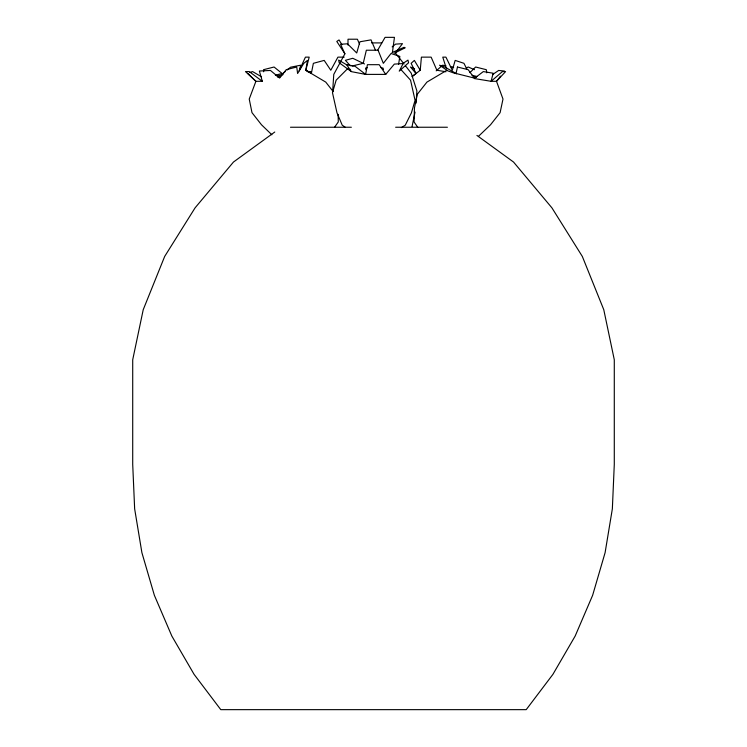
<?xml version="1.0" encoding="UTF-8"?>
<svg xmlns="http://www.w3.org/2000/svg" width="747" height="747" viewBox="0 0 747 747"><rect width="100%" height="100%" fill="white"/><g stroke="black" fill="none" stroke-linecap="round" stroke-linejoin="round"><path stroke-width="1.12" d="M347.971 45.044L348.018 39.218L357.393 39.218L359.568 44.26M332.686 91.115L333.769 74.392L344.909 53.793L340.557 44.278L347.467 43.802L356.721 52.981L359.923 41.767L371.016 39.871L375.508 50.32M416.088 103.142L416.882 90.882L411.223 73.15L405.472 65.82M412.167 76.521L420.244 70.246L421.401 57.136L431.14 57.136L436.892 70.246L445.978 71.768M392.436 52.411L394.444 37.35L385.078 37.35L377.562 50.404M398.599 64.317L399.841 56.408L391.026 53.495L383.332 63.336L378.094 50.226L366.347 50.226L363.229 63.336L351.977 66.035M333.218 91.61L325.757 82.105L305.812 70.246L307.465 60.404L303.796 63.318L297.614 73.486L296.736 67.015L286.204 69.695L279.602 78.061L270.461 70.451L259.368 71.021L262.328 81.302L255.904 81.302L245.446 71.581L249.199 71.581L262.328 81.302M412.045 126.607L415.033 112.078M299.23 70.862L300.677 65.194L290.527 67.221L287.063 70.069M305.812 70.246L309.193 57.136L305.439 57.136L299.388 70.246M334.479 127.364L338.279 121.957L338.139 114.338M500.471 76.157L496.512 81.302L491.096 81.302L474.224 78.528L483.309 71.591L493.169 73.215L491.096 81.302L502.432 71.581L505.598 71.581L496.512 81.302L502.992 99.062L500.107 112.657L490.536 124.768L478.491 136.318M385.732 74.392L379.168 64.681L367.412 64.681L365.628 74.392L355.096 66.306L346.701 64.681L351.267 71.619L365.628 74.392L385.732 74.392L394.323 64.111L403.147 63.542L399.234 71.152L408.562 62.785L407.983 60.105L402.67 63.635M348.13 68.173L336.15 80.162L332.471 92.703L337 112.89L342.238 125.207L345.133 127.139M469.9 72.674L475.634 67.015L486.334 69.695L486.727 72.832M436.183 70.862L442.644 65.194L445.95 65.801M282.73 73.617L285.326 71.488M392.156 46.893L395.574 44.138L402.484 43.662L395.415 52.981L404.043 63.981M412.344 76.343L416.032 73.486L411.139 63.318L414.37 60.404L420.244 70.246M274.765 132.023L233.466 162.043L195.079 207.853L164.676 256.436L143.228 309.697L132.714 359.755L132.714 464.41L134.647 508.828L141.902 552.677L154.368 595.303L171.847 636.071L194.099 674.373L220.785 709.65L526.215 709.65L552.901 674.373L575.153 636.071L592.632 595.303L605.098 552.677L612.353 508.828L614.286 464.41L614.286 359.755L603.772 309.697L582.324 256.436L551.921 207.853L513.534 162.043L476.922 135.431M493.029 74.252L498.66 70.451L504.44 71.021M401.363 127.606L405.248 125.207L411.392 112.89L415.071 100.35L410.551 80.162L400.551 69.126M446.902 70.246L426.929 82.105L417.358 94.206L414.473 107.801L414.071 121.957L417.806 127.364M466.221 68.089L468.229 67.015L474.476 69.695M394.08 53.289L405.229 47.78L404.034 47.332L392.026 52.598M249.563 72.562L252.589 71.591L261.543 76.792M275.363 75.204L282.114 73.486L274.065 67.015L263.532 69.695L263.672 71.787M277.062 76.026L283.048 74.635M367.44 67.65L365.535 68.108L365.862 69.62M277.651 77.1L280.695 76.53M344.171 57.136L337.924 57.136L330.8 70.246L324.189 60.404L313.367 63.318L311.34 73.486L305.831 69.957M307.064 71.581L311.228 71.581M290.471 127.242L351.361 127.242M395.639 127.242L447.406 127.242M371.595 42.887L381.773 42.924M450.348 66.614L453.653 67.221M473.346 76.717L476.306 77.286M380.989 67.65L383.099 68.108L383.426 69.62M472.057 75.27L477.09 76.53M455.362 73.561L447.808 70.862L439.535 65.194L445.221 67.221L456.576 73.785M414.622 68.799L410.458 67.015L416.032 73.486M364.508 63.953L352.78 58.285L345.394 60.32L350.436 65.848M347.71 65.4L338.634 60.105L339.213 62.785L350.716 71.152L350.324 69.322M271.871 134.777L261.487 124.768L251.991 112.657L249.227 99.062L255.904 81.302L247.556 73.215M344.909 53.793L336.794 41.449L339.035 39.936L341.986 44.745M467.024 69.415L463.943 63.318L455.175 60.404L452.318 70.246L445.931 57.136L442.766 57.136L446.211 68.061M457.472 67.015L456.025 73.486L474.326 78.061L468.173 69.695L457.472 67.015"/></g></svg>
